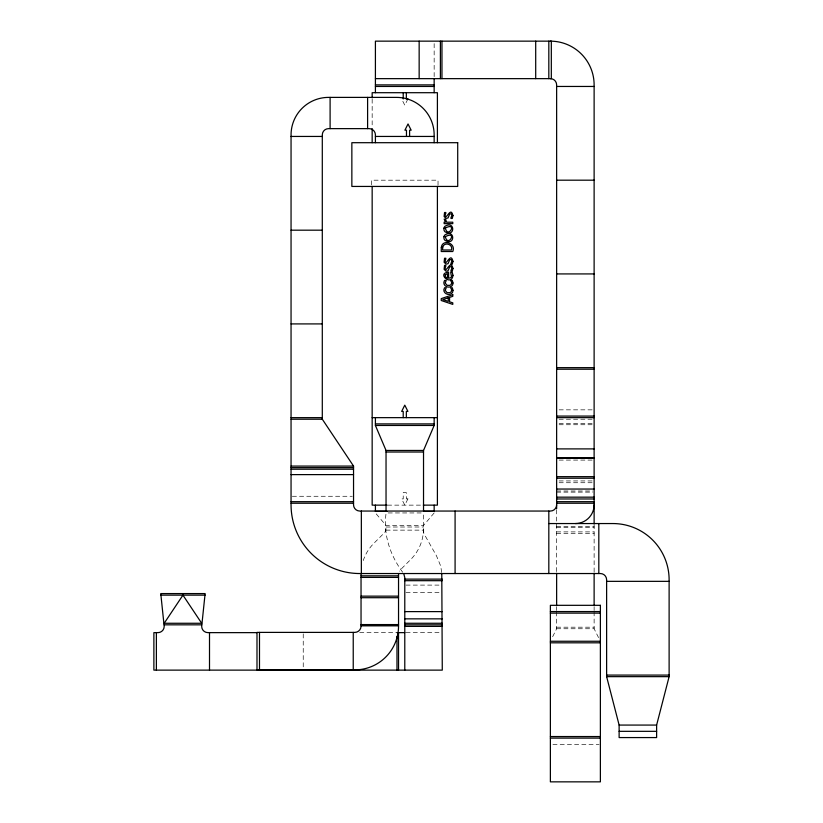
<?xml version="1.0" encoding="UTF-8"?>
<svg xmlns="http://www.w3.org/2000/svg" width="823" height="823" viewBox="0 0 823 823"><rect width="100%" height="100%" fill="white"/><g stroke="black" fill="none" stroke-linecap="round" stroke-linejoin="round"><path stroke-width="0.62" stroke-dasharray="4.12 3.09" d="M407.91 98.955L404.782 105.2L402.18 99.995M552.655 636.704L556.636 628.751L556.636 611.777M434.153 512.945L423.526 525.444L386.038 525.444L375.411 512.945M559.136 409.844L592.879 409.844M559.136 419.216L592.879 419.216M559.136 423.629L592.879 423.629M559.136 424.74L592.879 424.74M559.136 460.088L592.879 460.088M559.136 480.93L592.879 480.93M559.136 482.731L592.879 482.731M556.636 491.022L592.879 491.022M556.636 492.123L592.879 492.123M292.33 496.269L352.265 496.269M387.51 505.137L422.055 505.137M388.178 512.945L422.662 512.945M556.636 526.37L594.124 526.37M386.038 527.008L423.526 527.008M556.636 527.471L594.124 527.471M386.038 530.135L423.526 530.135M556.636 531.895L594.124 531.895M556.636 533.448L594.124 533.448M406.027 585.102L439.78 585.102M406.027 592.334L439.78 592.334M556.636 627.188L594.124 627.188M556.636 628.751L594.124 628.751L599.802 640.109M359.733 632.64L396.974 632.64M406.027 632.64L440.789 632.64M552.943 744.352L599.093 744.352M402.673 572.242C390.092 555.144 383.22 534.796 386.038 513.49M441.612 572.53L440.789 566.245L436.416 555.69L423.742 533.314L423.526 513.49M594.124 524.611L594.124 571.975M594.124 606.644L594.124 610.491M594.124 611.777L594.124 628.751M556.636 509.797L556.636 571.975M556.636 606.644L556.636 610.491M438.031 185.185L438.031 180.186L371.533 180.186L371.533 186.44M434.153 43.65L434.153 77.393M372.161 99.11L372.161 127.318M303.234 633.885L303.234 668.883M386.038 528.572A6.245 6.245 0 0 1 384.207 532.985L373.848 543.345A43.742 43.742 0 0 0 363.252 560.525M423.526 528.572A43.742 43.742 0 0 1 410.718 559.506L400.359 569.855A6.245 6.245 0 0 0 399.371 571.152M407.91 498.892L404.782 505.137L401.655 498.892L403.219 498.892L403.219 492.638L406.346 492.638L406.346 498.892L407.91 498.892"/><path stroke-width="1.23" d="M441.776 573.785L442.28 670.128L153.88 670.128L153.88 632.64L157.944 632.64A6.245 6.245 0 0 0 164.199 626.385L160.763 593.578L205.122 593.578L201.686 626.385A6.245 6.245 0 0 0 207.941 632.64L257.013 632.64M434.153 142.698L434.153 134.89A37.498 37.498 0 0 0 396.655 97.392L328.542 97.392A37.498 37.498 0 0 0 291.054 134.89L291.054 504.797A68.741 68.741 0 0 0 359.785 573.538L600.379 573.538A6.245 6.245 0 0 1 606.623 579.793L606.623 676.65L619.122 725.073L619.122 737.573L656.62 737.573L656.62 725.073L669.12 676.65L669.12 579.793A56.242 56.242 0 0 0 612.878 523.551L548.818 523.551M423.526 510.929L423.526 450.459L434.153 425.46L434.153 417.652M182.943 595.142L164.199 623.268L201.686 623.268L182.943 595.142L182.943 593.578M375.411 78.648L551.317 78.648L551.317 41.15L375.411 41.15L375.411 92.701M375.411 84.892L434.153 84.892M375.411 86.456L434.153 86.456M556.636 86.456L594.124 86.456M407.91 98.955L406.346 98.955L406.346 92.701M291.054 136.443L322.297 136.443M375.411 136.443L434.153 136.443M556.636 180.186L594.124 180.186M291.054 230.183L322.297 230.183M556.636 273.925L594.124 273.925M291.054 323.912L322.297 323.912M556.636 367.655L594.124 367.655M556.636 369.218L594.124 369.218M556.636 416.088L594.124 416.088M291.054 417.652L322.297 417.652M372.161 417.652L437.404 417.652M556.636 417.652L594.124 417.652M291.054 419.216L322.297 419.216L353.54 466.085L353.54 504.797A6.245 6.245 0 0 0 359.785 511.052L550.381 511.052A6.245 6.245 0 0 0 556.636 504.797M375.411 423.896L434.153 423.896M375.411 417.652L375.411 425.46L434.153 425.46M556.636 448.895L594.124 448.895M375.411 425.46L386.038 450.459L423.526 450.459M386.038 452.022L423.526 452.022M556.636 457.917L594.124 457.917M556.636 458.267L594.124 458.267M291.054 466.085L353.54 466.085M291.054 467.639L353.54 467.639M291.054 469.203L353.54 469.203M291.054 474.614L353.54 474.614M556.636 476.661L594.124 476.661M556.636 478.225L594.124 478.225M556.636 489.047L594.124 489.047M556.636 497.164L594.124 497.164M556.636 498.975L594.124 498.975M291.054 501.68L353.54 501.68M556.636 501.68L594.124 501.68M291.054 503.234L353.54 503.234M556.636 503.234L594.124 503.234M386.903 505.137L372.161 505.137L372.161 186.44M423.331 505.137L437.404 505.137L437.404 186.44M386.903 511.381L375.411 511.381L375.411 505.137M423.938 511.381L434.153 511.381L434.153 505.137M361.04 575.833L398.538 575.833M361.04 577.396L398.538 577.396M404.782 579.125L442.28 579.125M404.782 580.688L442.28 580.688M606.623 581.347L669.12 581.347M160.763 595.142L205.122 595.142M361.04 596.15L398.538 596.15M361.04 597.704L398.538 597.704M404.782 611.612L442.28 611.612M550.381 611.561L600.379 611.561M550.381 613.125L600.379 613.125M404.782 618.845L442.28 618.845M404.782 623.268L442.28 623.268M361.04 624.575L398.538 624.575M164.199 624.832L201.686 624.832M404.782 624.832L442.28 624.832M361.04 625.83L398.538 625.83M404.782 626.385L442.28 626.385M396.974 632.64L404.823 632.64M550.381 641.251L600.379 641.251M550.381 642.814L600.379 642.814M606.623 675.086L669.12 675.086M606.623 676.65L669.12 676.65M619.122 725.073L656.62 725.073M619.122 731.328L656.62 731.328M550.381 736.544L600.379 736.544M550.381 738.108L600.379 738.108M403.949 574.433L404.782 577.561L404.782 670.128M598.815 523.551L598.815 573.538M594.124 523.84L594.124 84.892A43.742 43.742 0 0 0 550.381 41.15M594.124 573.261L594.124 605.358M556.636 508.707L556.636 84.892A6.245 6.245 0 0 0 550.381 78.648M556.636 573.261L556.636 605.358M548.818 41.15L548.818 78.648M548.818 511.052L548.818 573.538M535.701 41.15L535.701 78.648M455.088 511.052L455.088 573.538M441.961 41.15L441.961 78.648M440.398 41.15L440.398 78.648M437.404 142.698L437.404 92.701L372.161 92.701L372.161 97.834M434.153 78.607L434.153 92.701M419.154 41.15L419.154 78.648M409.597 136.443L409.597 130.199L411.161 130.199L408.033 123.954L404.906 130.199L406.469 130.199L406.469 136.443M406.346 417.652L406.346 411.407L407.91 411.407L404.782 405.153L401.655 411.407L403.219 411.407L403.219 417.652M403.219 92.701L403.219 98.955M398.538 574.279L398.538 626.138A43.742 43.742 0 0 1 354.795 669.881L256.992 669.881L256.992 632.393L354.795 632.393A6.245 6.245 0 0 0 361.04 626.138L361.04 574.279M398.538 632.64L398.538 670.128M396.974 636.385L396.974 670.128M386.038 450.459L386.038 510.929M375.411 142.698L375.411 134.89A6.245 6.245 0 0 0 369.167 128.635L328.542 128.635A6.245 6.245 0 0 0 322.297 134.89L322.297 419.216M372.161 128.594L372.161 142.698M367.603 97.392L367.603 128.635M361.348 511.052L361.348 573.538M353.232 632.393L353.232 669.881M330.105 97.392L330.105 128.635M259.492 632.393L259.492 669.881M209.505 632.64L209.505 670.128M156.38 632.64L156.38 670.128M594.124 504.797A18.744 18.744 0 0 1 575.38 523.551M445.634 219.484L446.642 222.2L452.784 222.2L452.784 223.65L444.132 223.65L444.132 222.2L445.418 222.2L444.173 219.062L445.634 219.484M441.313 247.445L441.251 251.519L452.784 251.519C456.446 243.124 442.342 238.485 441.313 247.445M452.989 215.595L452.269 218.465C448.556 219.381 453.648 215.245 451.097 213.815L449.708 213.98L448.021 217.982L446.004 218.373L444.111 216.521L444.554 212.529C448.103 211.614 443.381 215.564 445.84 216.819C448.01 215.708 451.107 207.571 452.989 215.595M452.989 261.344L452.269 264.214C448.556 265.129 453.648 260.994 451.097 259.564L449.708 259.729L448.021 263.72L446.004 264.121L444.111 262.259L444.554 258.268C448.103 257.352 443.381 261.303 445.84 262.568C448.01 261.457 451.107 253.309 452.989 261.344M452.989 268.421L452.269 271.292C448.556 272.207 453.648 268.072 451.097 266.642L449.708 266.806L448.021 270.808L446.004 271.199L444.111 269.347L444.554 265.356C448.103 264.44 443.381 268.38 445.84 269.646C448.01 268.535 451.107 260.387 452.989 268.421M452.989 275.355C451.642 286.857 436.056 273.071 448.607 272.228L448.607 278.225L450.469 277.804A2.407 2.407 0 0 0 451.518 276.559L450.665 272.392L452.259 272.392L452.989 275.355M452.979 282.989L452.701 284.624A3.354 3.354 0 0 1 451.241 286.373C447.403 288.883 441.776 284.748 444.595 280.437L446.231 280.437L445.192 283.009L447.084 285.344L449.831 285.355L451.23 284.491L451.642 282.32L450.665 280.52L452.3 280.437L452.979 282.989M452.979 290.313L452.701 291.949A3.354 3.354 0 0 1 451.241 293.698C447.403 296.208 441.776 292.062 444.595 287.752L446.231 287.752L445.192 290.334L447.084 292.669L449.831 292.669L451.23 291.815L451.642 289.634L450.665 287.844L452.3 287.752L452.979 290.313M443.967 228.177L443.967 229.833A3.446 3.446 0 0 0 445.089 231.808C455.201 237.796 455.253 220.225 445.089 226.202A3.415 3.415 0 0 0 443.967 228.177M443.967 236.787L443.967 238.444A3.446 3.446 0 0 0 445.089 240.429C455.201 246.406 455.253 228.845 445.089 234.812A3.415 3.415 0 0 0 443.967 236.787M442.733 247.085L442.568 249.986L451.467 249.986C453.473 244.266 444.183 241.478 442.733 247.085M445.264 274.8L445.264 276.775L447.496 278.225L447.496 273.648L445.264 274.8M445.346 228.002C447.753 239.503 458.061 221.613 445.346 228.002M445.346 236.623C447.753 248.114 458.061 230.234 445.346 236.623M452.784 294.727L441.251 298.615L441.251 300.508L452.784 304.397L452.784 302.843L449.564 301.794L449.564 297.391L452.784 296.342L452.784 294.727M448.257 297.813L442.815 299.603L448.257 301.372L448.257 297.813M457.711 142.698L351.853 142.698L351.853 186.44L457.711 186.44L457.711 142.698M600.379 605.317L550.381 605.317L550.381 781.85L600.379 781.85L600.379 605.317"/></g></svg>
